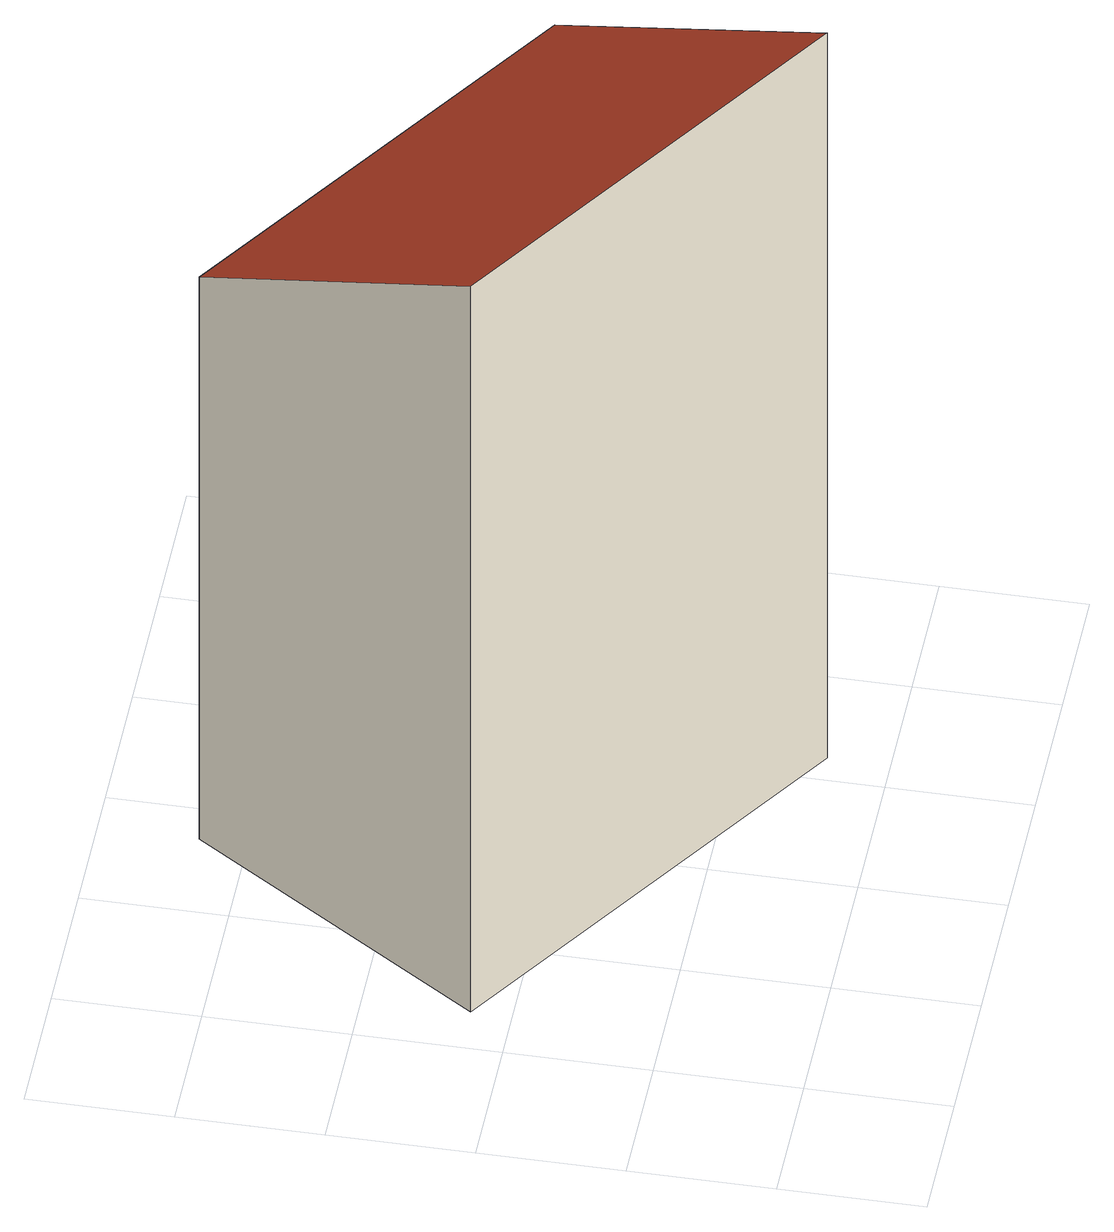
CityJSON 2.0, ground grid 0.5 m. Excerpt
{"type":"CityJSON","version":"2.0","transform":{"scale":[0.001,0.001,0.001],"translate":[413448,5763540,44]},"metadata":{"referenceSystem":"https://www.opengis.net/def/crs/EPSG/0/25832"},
"CityObjects":{
"building1":{"type":"Building","attributes":{"Gemeindeschluessel":"05570044","Geometrietyp2DReferenz":"3000","function":"51009_1610","roofType":"2100","measuredHeight":3.19},"geometry":[{"type":"Solid","lod":"2","boundaries":[[[[0,1,2,3]],[[4,5,1,0]],[[6,7,5,4]],[[3,2,7,6]],[[4,0,3,6]],[[1,5,7,2]]]],"semantics":{"surfaces":[{"type":"WallSurface"},{"type":"RoofSurface"},{"type":"GroundSurface"}],"values":[[0,0,0,0,1,2]]}}]}
},
"vertices":[
[1610,212,4054],[1610,212,871],[2279,1238,871],[2279,1238,3337],[180,1139,4056],[180,1139,871],[857,2163,3337],[857,2163,871]
]}
